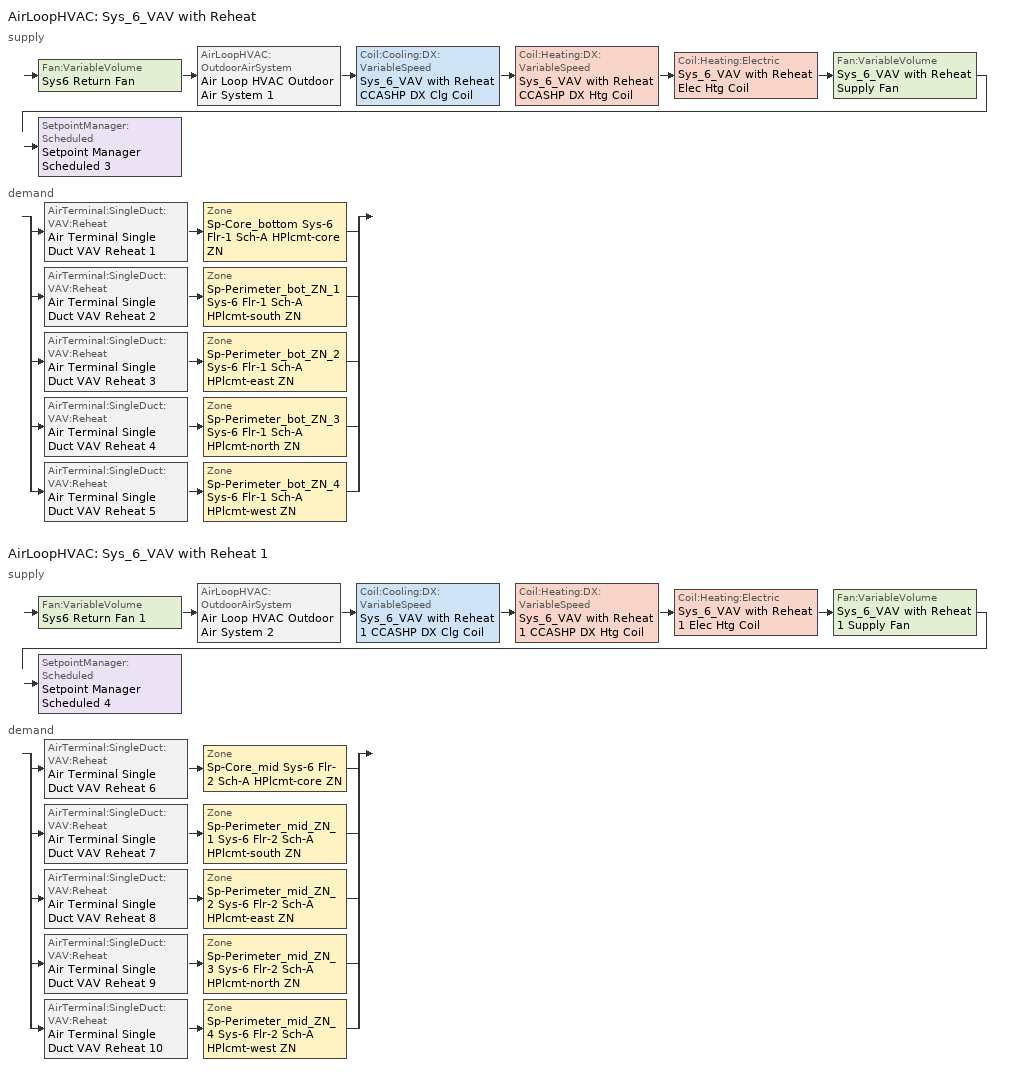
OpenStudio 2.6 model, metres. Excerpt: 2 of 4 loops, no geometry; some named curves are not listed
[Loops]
AirLoopHVAC 'Sys_6_VAV with Reheat'
 supply: Fan:VariableVolume 'Sys6 Return Fan' > AirLoopHVAC:OutdoorAirSystem 'Air Loop HVAC Outdoor Air System 1' > Coil:Cooling:DX:VariableSpeed 'Sys_6_VAV with Reheat CCASHP DX Clg Coil' > Coil:Heating:DX:VariableSpeed 'Sys_6_VAV with Reheat CCASHP DX Htg Coil' > Coil:Heating:Electric 'Sys_6_VAV with Reheat Elec Htg Coil' > Fan:VariableVolume 'Sys_6_VAV with Reheat Supply Fan' > SetpointManager:Scheduled 'Setpoint Manager Scheduled 3'
 demand: split
  | AirTerminal:SingleDuct:VAV:Reheat 'Air Terminal Single Duct VAV Reheat 1' > Zone 'Sp-Core_bottom Sys-6 Flr-1 Sch-A HPlcmt-core ZN'
  | AirTerminal:SingleDuct:VAV:Reheat 'Air Terminal Single Duct VAV Reheat 2' > Zone 'Sp-Perimeter_bot_ZN_1 Sys-6 Flr-1 Sch-A HPlcmt-south ZN'
  | AirTerminal:SingleDuct:VAV:Reheat 'Air Terminal Single Duct VAV Reheat 3' > Zone 'Sp-Perimeter_bot_ZN_2 Sys-6 Flr-1 Sch-A HPlcmt-east ZN'
  | AirTerminal:SingleDuct:VAV:Reheat 'Air Terminal Single Duct VAV Reheat 4' > Zone 'Sp-Perimeter_bot_ZN_3 Sys-6 Flr-1 Sch-A HPlcmt-north ZN'
  | AirTerminal:SingleDuct:VAV:Reheat 'Air Terminal Single Duct VAV Reheat 5' > Zone 'Sp-Perimeter_bot_ZN_4 Sys-6 Flr-1 Sch-A HPlcmt-west ZN'
AirLoopHVAC 'Sys_6_VAV with Reheat 1'
 supply: Fan:VariableVolume 'Sys6 Return Fan 1' > AirLoopHVAC:OutdoorAirSystem 'Air Loop HVAC Outdoor Air System 2' > Coil:Cooling:DX:VariableSpeed 'Sys_6_VAV with Reheat 1 CCASHP DX Clg Coil' > Coil:Heating:DX:VariableSpeed 'Sys_6_VAV with Reheat 1 CCASHP DX Htg Coil' > Coil:Heating:Electric 'Sys_6_VAV with Reheat 1 Elec Htg Coil' > Fan:VariableVolume 'Sys_6_VAV with Reheat 1 Supply Fan' > SetpointManager:Scheduled 'Setpoint Manager Scheduled 4'
 demand: split
  | AirTerminal:SingleDuct:VAV:Reheat 'Air Terminal Single Duct VAV Reheat 6' > Zone 'Sp-Core_mid Sys-6 Flr-2 Sch-A HPlcmt-core ZN'
  | AirTerminal:SingleDuct:VAV:Reheat 'Air Terminal Single Duct VAV Reheat 7' > Zone 'Sp-Perimeter_mid_ZN_1 Sys-6 Flr-2 Sch-A HPlcmt-south ZN'
  | AirTerminal:SingleDuct:VAV:Reheat 'Air Terminal Single Duct VAV Reheat 8' > Zone 'Sp-Perimeter_mid_ZN_2 Sys-6 Flr-2 Sch-A HPlcmt-east ZN'
  | AirTerminal:SingleDuct:VAV:Reheat 'Air Terminal Single Duct VAV Reheat 9' > Zone 'Sp-Perimeter_mid_ZN_3 Sys-6 Flr-2 Sch-A HPlcmt-north ZN'
  | AirTerminal:SingleDuct:VAV:Reheat 'Air Terminal Single Duct VAV Reheat 10' > Zone 'Sp-Perimeter_mid_ZN_4 Sys-6 Flr-2 Sch-A HPlcmt-west ZN'
[Sizing:Zone] Zone Cooling Design Supply Air Temperature Input Method=SupplyAirTemperature; Zone Cooling Design Supply Air Temperature Difference {deltaC}=11.11; Zone Heating Design Supply Air Temperature Input Method=SupplyAirTemperature; Zone Heating Design Supply Air Temperature Difference {deltaC}=11.11; Zone Cooling Design Supply Air Humidity Ratio {kg-H2O/kg-air}=0.0085; Zone Heating Design Supply Air Humidity Ratio {kg-H2O/kg-air}=0.008; Cooling Design Air Flow Method=DesignDay; Heating Design Air Flow Method=DesignDay; Account for Dedicated Outdoor Air System=No; Dedicated Outdoor Air System Control Strategy=NeutralSupplyAir; Dedicated Outdoor Air Low Setpoint Temperature for Design {C}=autosize; Dedicated Outdoor Air High Setpoint Temperature for Design {C}=autosize
Name | Zone Cooling Design Supply Air Temperature {C} | Zone Heating Design Supply Air Temperature {C} | Zone Heating Sizing Factor | Zone Cooling Sizing Factor
Sp-FirstFloor_Plenum Sys-0 Flr-1 Sch-- undefined - HPlcmt-north ZN; Sp-MidFloor_Plenum Sys-0 Flr-2 Sch-- undefined - HPlcmt-north ZN; Sp-TopFloor_Plenum Sys-0 Flr-3 Sch-- undefined - HPlcmt-north ZN | 14 | 40
Sp-Perimeter_bot_ZN_3 Sys-6 Flr-1 Sch-A HPlcmt-north ZN; Sp-Perimeter_bot_ZN_2 Sys-6 Flr-1 Sch-A HPlcmt-east ZN; Sp-Perimeter_bot_ZN_4 Sys-6 Flr-1 Sch-A HPlcmt-west ZN; Sp-Perimeter_bot_ZN_1 Sys-6 Flr-1 Sch-A HPlcmt-south ZN; Sp-Core_bottom Sys-6 Flr-1 Sch-A HPlcmt-core ZN; Sp-Perimeter_mid_ZN_3 Sys-6 Flr-2 Sch-A HPlcmt-north ZN; Sp-Perimeter_mid_ZN_2 Sys-6 Flr-2 Sch-A HPlcmt-east ZN; Sp-Perimeter_mid_ZN_4 Sys-6 Flr-2 Sch-A HPlcmt-west ZN; Sp-Perimeter_mid_ZN_1 Sys-6 Flr-2 Sch-A HPlcmt-south ZN; Sp-Core_mid Sys-6 Flr-2 Sch-A HPlcmt-core ZN | 13 | 43 | 1.3 | 1.1
[Zone equipment]
Sp-Perimeter_bot_ZN_3 Sys-6 Flr-1 Sch-A HPlcmt-north ZN: Air Terminal Single Duct VAV Reheat 4, Sp-Perimeter_bot_ZN_3 Sys-6 Flr-1 Sch-A HPlcmt-north ZN Elec Baseboard
Sp-Perimeter_bot_ZN_2 Sys-6 Flr-1 Sch-A HPlcmt-east ZN: Air Terminal Single Duct VAV Reheat 3, Sp-Perimeter_bot_ZN_2 Sys-6 Flr-1 Sch-A HPlcmt-east ZN Elec Baseboard
Sp-Perimeter_bot_ZN_4 Sys-6 Flr-1 Sch-A HPlcmt-west ZN: Air Terminal Single Duct VAV Reheat 5, Sp-Perimeter_bot_ZN_4 Sys-6 Flr-1 Sch-A HPlcmt-west ZN Elec Baseboard
Sp-Perimeter_bot_ZN_1 Sys-6 Flr-1 Sch-A HPlcmt-south ZN: Air Terminal Single Duct VAV Reheat 2, Sp-Perimeter_bot_ZN_1 Sys-6 Flr-1 Sch-A HPlcmt-south ZN Elec Baseboard
Sp-Core_bottom Sys-6 Flr-1 Sch-A HPlcmt-core ZN: Air Terminal Single Duct VAV Reheat 1, Sp-Core_bottom Sys-6 Flr-1 Sch-A HPlcmt-core ZN Elec Baseboard
Sp-Perimeter_mid_ZN_3 Sys-6 Flr-2 Sch-A HPlcmt-north ZN: Air Terminal Single Duct VAV Reheat 9, Sp-Perimeter_mid_ZN_3 Sys-6 Flr-2 Sch-A HPlcmt-north ZN Elec Baseboard
Sp-Perimeter_mid_ZN_2 Sys-6 Flr-2 Sch-A HPlcmt-east ZN: Air Terminal Single Duct VAV Reheat 8, Sp-Perimeter_mid_ZN_2 Sys-6 Flr-2 Sch-A HPlcmt-east ZN Elec Baseboard
Sp-Perimeter_mid_ZN_4 Sys-6 Flr-2 Sch-A HPlcmt-west ZN: Air Terminal Single Duct VAV Reheat 10, Sp-Perimeter_mid_ZN_4 Sys-6 Flr-2 Sch-A HPlcmt-west ZN Elec Baseboard
Sp-Perimeter_mid_ZN_1 Sys-6 Flr-2 Sch-A HPlcmt-south ZN: Air Terminal Single Duct VAV Reheat 7, Sp-Perimeter_mid_ZN_1 Sys-6 Flr-2 Sch-A HPlcmt-south ZN Elec Baseboard
Sp-Core_mid Sys-6 Flr-2 Sch-A HPlcmt-core ZN: Air Terminal Single Duct VAV Reheat 6, Sp-Core_mid Sys-6 Flr-2 Sch-A HPlcmt-core ZN Elec Baseboard
[AirLoopHVAC] Design Supply Air Flow Rate {m3/s}=AutoSize
Name | Availability Schedule
Sys_6_VAV with Reheat | Sys_6_VAV with Reheat Occ Sch
Sys_6_VAV with Reheat 1 | Sys_6_VAV with Reheat 1 Occ Sch
[Sizing:System] Type of Load to Size On=Sensible; Design Outdoor Air Flow Rate {m3/s}=Autosize; Minimum System Air Flow Ratio=0.3; Preheat Design Temperature {C}=7; Preheat Design Humidity Ratio {kg-H2O/kg-Air}=0.008; Precool Design Temperature {C}=12.8; Precool Design Humidity Ratio {kg-H2O/kg-Air}=0.008; Central Cooling Design Supply Air Temperature {C}=13; Central Heating Design Supply Air Temperature {C}=13.1; Sizing Option=NonCoincident; 100% Outdoor Air in Cooling=No; 100% Outdoor Air in Heating=No; Central Cooling Design Supply Air Humidity Ratio {kg-H2O/kg-Air}=0.0085; Central Heating Design Supply Air Humidity Ratio {kg-H2O/kg-Air}=0.008; Cooling Design Air Flow Method=DesignDay; Cooling Design Air Flow Rate {m3/s}=0; Heating Design Air Flow Method=DesignDay; Heating Design Air Flow Rate {m3/s}=0; System Outdoor Air Method=ZoneSum; Zone Maximum Outdoor Air Fraction=1; Cooling Supply Air Flow Rate Per Floor Area {m3/s-m2}=0.00996765; Cooling Fraction of Autosized Cooling Supply Air Flow Rate=1; Cooling Supply Air Flow Rate Per Unit Cooling Capacity {m3/s-W}=3.94755e-05; Heating Supply Air Flow Rate Per Floor Area {m3/s-m2}=0.00996765; Heating Fraction of Autosized Heating Supply Air Flow Rate=1; Heating Fraction of Autosized Cooling Supply Air Flow Rate=1; Heating Supply Air Flow Rate Per Unit Heating Capacity {m3/s-W}=3.15882e-05; Cooling Design Capacity Method=CoolingDesignCapacity; Cooling Design Capacity {W}=autosize; Cooling Design Capacity Per Floor Area {W/m2}=234.7; Fraction of Autosized Cooling Design Capacity=1; Heating Design Capacity Method=HeatingDesignCapacity; Heating Design Capacity {W}=autosize; Heating Design Capacity Per Floor Area {W/m2}=157; Fraction of Autosized Heating Design Capacity=1; Central Cooling Capacity Control Method=OnOff
Sys_6_VAV with Reheat; Sys_6_VAV with Reheat 1
[Fan:VariableVolume] Availability Schedule=Always On Discrete; Maximum Flow Rate {m3/s}=Autosize; Fan Power Minimum Flow Rate Input Method=Fraction; Fan Power Minimum Flow Fraction=0.68; Fan Power Minimum Air Flow Rate {m3/s}=0; Motor In Airstream Fraction=1; Fan Power Coefficient 1=-2.4176; Fan Power Coefficient 2=9.5874; Fan Power Coefficient 3=-11.559; Fan Power Coefficient 4=5.4009; Fan Power Coefficient 5=0
Name | Fan Efficiency | Pressure Rise {Pa} | Motor Efficiency
Sys6 Return Fan; Sys6 Return Fan 1 | 0.299975 | 250 | 0.4615
Sys_6_VAV with Reheat 1 Supply Fan; Sys_6_VAV with Reheat Supply Fan | 0.549965 | 1000 | 0.8461
[Controller:OutdoorAir] Minimum Outdoor Air Flow Rate {m3/s}=autosize; Maximum Outdoor Air Flow Rate {m3/s}=Autosize; Economizer Control Type=DifferentialEnthalpy; Economizer Control Action Type=ModulateFlow; Lockout Type=NoLockout; Minimum Limit Type=FixedMinimum; High Humidity Control=No; Heat Recovery Bypass Control Type=BypassWhenOAFlowGreaterThanMinimum
Name | Minimum Outdoor Air Schedule | Controller Mechanical Ventilation
Controller Outdoor Air 1 | Sys_6_VAV with Reheat Occ Sch | Controller Mechanical Ventilation 1
Controller Outdoor Air 2 | Sys_6_VAV with Reheat 1 Occ Sch | Controller Mechanical Ventilation 2
[Controller:MechanicalVentilation] Availability Schedule=Always On Discrete; System Outdoor Air Method=ZoneSum
Controller Mechanical Ventilation 1; Controller Mechanical Ventilation 2
[AirLoopHVAC:OutdoorAirSystem]
Name | Controller
Air Loop HVAC Outdoor Air System 1 | Controller Outdoor Air 1
Air Loop HVAC Outdoor Air System 2 | Controller Outdoor Air 2
[SetpointManager:Scheduled] Control Variable=Temperature
Name | Schedule
Setpoint Manager Scheduled 3 | Supply Air Temp
Setpoint Manager Scheduled 4 | Supply Air Temp 1
[Coil:Heating:Electric] Availability Schedule=Always On Discrete
Coil Heating Electric 2; Coil Heating Electric 3; Coil Heating Electric 4; Coil Heating Electric 5; Coil Heating Electric 6; Coil Heating Electric 8; Coil Heating Electric 9; Coil Heating Electric 10; Coil Heating Electric 11; Coil Heating Electric 12; Sys_6_VAV with Reheat 1 Elec Htg Coil; Sys_6_VAV with Reheat Elec Htg Coil
[AirTerminal:SingleDuct:VAV:Reheat] Availability Schedule=Always On Discrete; Maximum Air Flow Rate {m3/s}=AutoSize; Zone Minimum Air Flow Input Method=Constant; Constant Minimum Air Flow Fraction=0.3; Maximum Hot Water or Steam Flow Rate {m3/s}=AutoSize; Minimum Hot Water or Steam Flow Rate {m3/s}=0; Convergence Tolerance=0.001; Damper Heating Action=Normal; Maximum Flow per Zone Floor Area During Reheat {m3/s-m2}=AutoSize; Maximum Flow Fraction During Reheat=0.5; Maximum Reheat Air Temperature {C}=43; Control For Outdoor Air=No
Name | Fixed Minimum Air Flow Rate {m3/s} | Reheat Coil
Air Terminal Single Duct VAV Reheat 1 | 1.96707 | Coil Heating Electric 2
Air Terminal Single Duct VAV Reheat 2 | 0.414676 | Coil Heating Electric 3
Air Terminal Single Duct VAV Reheat 3 | 0.262524 | Coil Heating Electric 4
Air Terminal Single Duct VAV Reheat 4 | 0.414676 | Coil Heating Electric 5
Air Terminal Single Duct VAV Reheat 5 | 0.262507 | Coil Heating Electric 6
Air Terminal Single Duct VAV Reheat 6 | 1.96707 | Coil Heating Electric 8
Air Terminal Single Duct VAV Reheat 7 | 0.414676 | Coil Heating Electric 9
Air Terminal Single Duct VAV Reheat 8 | 0.262524 | Coil Heating Electric 10
Air Terminal Single Duct VAV Reheat 9 | 0.414676 | Coil Heating Electric 11
Air Terminal Single Duct VAV Reheat 10 | 0.262507 | Coil Heating Electric 12
[ZoneHVAC:Baseboard:Convective:Electric] Availability Schedule=Always On Discrete; Efficiency=1
Name | Nominal Capacity {W}
Zone HVAC Baseboard Convective Electric 1; Zone HVAC Baseboard Convective Electric 2; Zone HVAC Baseboard Convective Electric 3; Zone HVAC Baseboard Convective Electric 4; Zone HVAC Baseboard Convective Electric 5; Zone HVAC Baseboard Convective Electric 6; Zone HVAC Baseboard Convective Electric 7; Zone HVAC Baseboard Convective Electric 8; Zone HVAC Baseboard Convective Electric 9; Zone HVAC Baseboard Convective Electric 10; Zone HVAC Baseboard Convective Electric 11; Zone HVAC Baseboard Convective Electric 12; Zone HVAC Baseboard Convective Electric 13; Zone HVAC Baseboard Convective Electric 14; Zone HVAC Baseboard Convective Electric 15 | autosize
Sp-Core_mid Sys-6 Flr-2 Sch-A HPlcmt-core ZN Elec Baseboard | 10031
Sp-Perimeter_mid_ZN_1 Sys-6 Flr-2 Sch-A HPlcmt-south ZN Elec Baseboard | 9649.32
Sp-Perimeter_mid_ZN_2 Sys-6 Flr-2 Sch-A HPlcmt-east ZN Elec Baseboard | 6361.3
Sp-Perimeter_mid_ZN_3 Sys-6 Flr-2 Sch-A HPlcmt-north ZN Elec Baseboard | 9518.31
Sp-Perimeter_mid_ZN_4 Sys-6 Flr-2 Sch-A HPlcmt-west ZN Elec Baseboard | 6449.33
Sp-Core_bottom Sys-6 Flr-1 Sch-A HPlcmt-core ZN Elec Baseboard | 4737.33
Sp-Perimeter_bot_ZN_1 Sys-6 Flr-1 Sch-A HPlcmt-south ZN Elec Baseboard | 8959.29
Sp-Perimeter_bot_ZN_2 Sys-6 Flr-1 Sch-A HPlcmt-east ZN Elec Baseboard | 5937.69
Sp-Perimeter_bot_ZN_3 Sys-6 Flr-1 Sch-A HPlcmt-north ZN Elec Baseboard | 8837.98
Sp-Perimeter_bot_ZN_4 Sys-6 Flr-1 Sch-A HPlcmt-west ZN Elec Baseboard | 6019.04
[HeatExchanger:AirToAir:SensibleAndLatent] Availability Schedule=Always On Discrete; Nominal Supply Air Flow Rate {m3/s}=autosize; Sensible Effectiveness at 100% Heating Air Flow=0.5; Latent Effectiveness at 100% Heating Air Flow=0.5; Sensible Effectiveness at 75% Heating Air Flow=0.5; Latent Effectiveness at 75% Heating Air Flow=0.5; Sensible Effectiveness at 100% Cooling Air Flow=0.5; Latent Effectiveness at 100% Cooling Air Flow=0.5; Sensible Effectiveness at 75% Cooling Air Flow=0.5; Latent Effectiveness at 75% Cooling Air Flow=0.5; Nominal Electric Power {W}=552.415; Supply Air Outlet Temperature Control=Yes; Heat Exchanger Type=Rotary; Frost Control Type=ExhaustOnly; Threshold Temperature {C}=-23.3; Initial Defrost Time Fraction=0.167; Rate of Defrost Time Fraction Increase {1/K}=1.44; Economizer Lockout=Yes
Sys_6_VAV with Reheat ERV; Sys_6_VAV with Reheat 1 ERV; Sys_6_VAV with Reheat 2 ERV
[AvailabilityManager:NightCycle] Control Type=CycleOnAny; Thermostat Tolerance {deltaC}=1; Cycling Run Time {s}=3600
Availability Manager Night Cycle 1; Availability Manager Night Cycle 2; Availability Manager Night Cycle 3
[Coil:Cooling:DX:VariableSpeed] Nominal Speed Level=1; Rated Air Flow Rate At Selected Nominal Speed Level {m3/s}=autosize; Nominal Time for Condensate to Begin Leaving the Coil {s}=0; Initial Moisture Evaporation Rate Divided by Steady-State AC Latent Capacity=0; Condenser Type=AirCooled; Evaporative Condenser Pump Rated Power Consumption {W}=0; Crankcase Heater Capacity {W}=1e-06; Maximum Outdoor Dry-Bulb Temperature for Crankcase Heater Operation {C}=10; Basin Heater Capacity {W/K}=1e-06; Basin Heater Setpoint Temperature {C}=2
Name | Gross Rated Total Cooling Capacity At Selected Nominal Speed Level {W} | Energy Part Load Fraction Curve
Sys_6_VAV with Reheat 1 CCASHP DX Clg Coil | 99737.8 | Mitsubishi Hyper Heating VRF CPLFFPLR curve 1
Sys_6_VAV with Reheat CCASHP DX Clg Coil | 97009.1 | Mitsubishi Hyper Heating VRF CPLFFPLR curve 2
[Coil:Cooling:DX:VariableSpeed:SpeedData] Reference Unit Gross Rated Total Cooling Capacity {W}=8914.19; Reference Unit Gross Rated Sensible Heat Ratio=0.79; Reference Unit Gross Rated Cooling COP=3.13; Reference Unit Rated Air Flow Rate {m3/s}=0.944
Name | Total Cooling Capacity Function of Temperature Curve | Total Cooling Capacity Function of Air Flow Fraction Curve | Energy Input Ratio Function of Temperature Curve | Energy Input Ratio Function of Air Flow Fraction Curve
Coil Cooling DX Variable Speed Speed Data 1 | Mitsubishi Hyper Heating VRF CCAPFT curve | Mitsubishi Hyper Heating VRF CCAPFFF curve | Mitsubishi Hyper Heating VRF CEIRFT curve | Mitsubishi Hyper Heating VRF CEIRFFF curve
Coil Cooling DX Variable Speed Speed Data 2 | Mitsubishi Hyper Heating VRF CCAPFT curve 1 | Mitsubishi Hyper Heating VRF CCAPFFF curve 1 | Mitsubishi Hyper Heating VRF CEIRFT curve 1 | Mitsubishi Hyper Heating VRF CEIRFFF curve 1
Coil Cooling DX Variable Speed Speed Data 3 | Mitsubishi Hyper Heating VRF CCAPFT curve 2 | Mitsubishi Hyper Heating VRF CCAPFFF curve 2 | Mitsubishi Hyper Heating VRF CEIRFT curve 2 | Mitsubishi Hyper Heating VRF CEIRFFF curve 2
[Coil:Heating:DX:VariableSpeed] Nominal Speed Level=1; Rated Air Flow Rate At Selected Nominal Speed Level {m3/s}=autosize; Minimum Outdoor Dry-Bulb Temperature for Compressor Operation {C}=-20; Maximum Outdoor Dry-Bulb Temperature for Defrost Operation {C}=5; Crankcase Heater Capacity {W}=1e-06; Maximum Outdoor Dry-Bulb Temperature for Crankcase Heater Operation {C}=10; Defrost Strategy=resistive; Defrost Control=timed; Defrost Time Period Fraction=0; Resistive Defrost Heater Capacity {W}=1e-06
Name | Rated Heating Capacity At Selected Nominal Speed Level {W} | Energy Part Load Fraction Curve
Sys_6_VAV with Reheat 1 CCASHP DX Htg Coil | 99737.8 | Mitsubishi Hyper Heating VRF HPLFFPLR curve 1
Sys_6_VAV with Reheat CCASHP DX Htg Coil | 97009.1 | Mitsubishi Hyper Heating VRF HPLFFPLR curve 2
[Coil:Heating:DX:VariableSpeed:SpeedData] Reference Unit Gross Rated Heating Capacity {W}=9124.85; Reference Unit Gross Rated Heating COP=3.37; Reference Unit Rated Air Flow Rate {m3/s}=0.653
Name | Heating Capacity Function of Temperature Curve | Total  Heating Capacity Function of Air Flow Fraction Curve | Energy Input Ratio Function of Temperature Curve | Energy Input Ratio Function of Air Flow Fraction Curve
Coil Heating DX Variable Speed Speed Data 1 | Mitsubishi Hyper Heating VRF HCAPFT curve | Mitsubishi Hyper Heating VRF HCAPFFF curve | Mitsubishi Hyper Heating VRF HEIRFT curve | Mitsubishi Hyper Heating VRF HEIRFFF curve
Coil Heating DX Variable Speed Speed Data 2 | Mitsubishi Hyper Heating VRF HCAPFT curve 1 | Mitsubishi Hyper Heating VRF HCAPFFF curve 1 | Mitsubishi Hyper Heating VRF HEIRFT curve 1 | Mitsubishi Hyper Heating VRF HEIRFFF curve 1
Coil Heating DX Variable Speed Speed Data 3 | Mitsubishi Hyper Heating VRF HCAPFT curve 2 | Mitsubishi Hyper Heating VRF HCAPFFF curve 2 | Mitsubishi Hyper Heating VRF HEIRFT curve 2 | Mitsubishi Hyper Heating VRF HEIRFFF curve 2
[SetpointManager:OutdoorAirPretreat] Minimum Setpoint Temperature {C}=-99; Maximum Setpoint Temperature {C}=99; Minimum Setpoint Humidity Ratio {kgWater/kgDryAir}=1e-05; Maximum Setpoint Humidity Ratio {kgWater/kgDryAir}=1
Setpoint Manager Outdoor Air Pretreat 4; Setpoint Manager Outdoor Air Pretreat 3; Setpoint Manager Outdoor Air Pretreat 2
[Schedule:Ruleset]
Name | Default Day Schedule | Summer Design Day Schedule | Winter Design Day Schedule
Supply Air Temp | Supply Air Temp Default
Supply Air Temp 1 | Supply Air Temp Default 1
Sys_6_VAV with Reheat Occ Sch | Sys_6_VAV with Reheat Occ Sch Default | Sys_6_VAV with Reheat Occ Sch Summer Design Day | Sys_6_VAV with Reheat Occ Sch Winter Design Day
Sys_6_VAV with Reheat 1 Occ Sch | Sys_6_VAV with Reheat 1 Occ Sch Default | Sys_6_VAV with Reheat 1 Occ Sch Summer Design Day | Sys_6_VAV with Reheat 1 Occ Sch Winter Design Day
[Schedule:Day]
Supply Air Temp Default; Supply Air Temp Default 1: 24, 0, 13
Sys_6_VAV with Reheat Occ Sch Default; Sys_6_VAV with Reheat Occ Sch Winter Design Day; Sys_6_VAV with Reheat Occ Sch Summer Design Day; Sys_6_VAV with Reheat 1 Occ Sch Default; Sys_6_VAV with Reheat 1 Occ Sch Winter Design Day; Sys_6_VAV with Reheat 1 Occ Sch Summer Design Day: 24, 0, 1
Sys_6_VAV with Reheat Occ Sch Monday; Sys_6_VAV with Reheat Occ Sch Tuesday; Sys_6_VAV with Reheat Occ Sch Wednesday; Sys_6_VAV with Reheat Occ Sch Thursday; Sys_6_VAV with Reheat Occ Sch Friday; Sys_6_VAV with Reheat 1 Occ Sch Monday; Sys_6_VAV with Reheat 1 Occ Sch Tuesday; Sys_6_VAV with Reheat 1 Occ Sch Wednesday; Sys_6_VAV with Reheat 1 Occ Sch Thursday; Sys_6_VAV with Reheat 1 Occ Sch Friday: 8, 0, 0, 19, 0, 1, 24, 0, 0
Sys_6_VAV with Reheat Occ Sch Saturday; Sys_6_VAV with Reheat Occ Sch Sunday; Sys_6_VAV with Reheat 1 Occ Sch Saturday; Sys_6_VAV with Reheat 1 Occ Sch Sunday: 24, 0, 0
[Schedule:Rule] Date Specification Type=DateRange; Start Month=1; Start Day=1; End Month=12
Name | Schedule Ruleset | Rule Order | Day Schedule | Apply Monday | End Day | Apply Tuesday | Apply Wednesday | Apply Thursday | Apply Friday | Apply Saturday | Apply Sunday
Sys_6_VAV with Reheat Occ Sch Monday Rule | Sys_6_VAV with Reheat Occ Sch | 6 | Sys_6_VAV with Reheat Occ Sch Monday | Yes | 25
Sys_6_VAV with Reheat Occ Sch Tuesday Rule | Sys_6_VAV with Reheat Occ Sch | 5 | Sys_6_VAV with Reheat Occ Sch Tuesday |  | 26 | Yes
Sys_6_VAV with Reheat Occ Sch Wednesday Rule | Sys_6_VAV with Reheat Occ Sch | 4 | Sys_6_VAV with Reheat Occ Sch Wednesday |  | 27 |  | Yes
Sys_6_VAV with Reheat Occ Sch Thursday Rule | Sys_6_VAV with Reheat Occ Sch | 3 | Sys_6_VAV with Reheat Occ Sch Thursday |  | 28 |  |  | Yes
Sys_6_VAV with Reheat Occ Sch Friday Rule | Sys_6_VAV with Reheat Occ Sch | 2 | Sys_6_VAV with Reheat Occ Sch Friday |  | 29 |  |  |  | Yes
Sys_6_VAV with Reheat Occ Sch Saturday Rule | Sys_6_VAV with Reheat Occ Sch | 1 | Sys_6_VAV with Reheat Occ Sch Saturday |  | 30 |  |  |  |  | Yes
Sys_6_VAV with Reheat Occ Sch Sunday Rule | Sys_6_VAV with Reheat Occ Sch | 0 | Sys_6_VAV with Reheat Occ Sch Sunday |  | 31 |  |  |  |  |  | Yes
Sys_6_VAV with Reheat 1 Occ Sch Monday Rule | Sys_6_VAV with Reheat 1 Occ Sch | 6 | Sys_6_VAV with Reheat 1 Occ Sch Monday | Yes | 25
Sys_6_VAV with Reheat 1 Occ Sch Tuesday Rule | Sys_6_VAV with Reheat 1 Occ Sch | 5 | Sys_6_VAV with Reheat 1 Occ Sch Tuesday |  | 26 | Yes
Sys_6_VAV with Reheat 1 Occ Sch Wednesday Rule | Sys_6_VAV with Reheat 1 Occ Sch | 4 | Sys_6_VAV with Reheat 1 Occ Sch Wednesday |  | 27 |  | Yes
Sys_6_VAV with Reheat 1 Occ Sch Thursday Rule | Sys_6_VAV with Reheat 1 Occ Sch | 3 | Sys_6_VAV with Reheat 1 Occ Sch Thursday |  | 28 |  |  | Yes
Sys_6_VAV with Reheat 1 Occ Sch Friday Rule | Sys_6_VAV with Reheat 1 Occ Sch | 2 | Sys_6_VAV with Reheat 1 Occ Sch Friday |  | 29 |  |  |  | Yes
Sys_6_VAV with Reheat 1 Occ Sch Saturday Rule | Sys_6_VAV with Reheat 1 Occ Sch | 1 | Sys_6_VAV with Reheat 1 Occ Sch Saturday |  | 30 |  |  |  |  | Yes
Sys_6_VAV with Reheat 1 Occ Sch Sunday Rule | Sys_6_VAV with Reheat 1 Occ Sch | 0 | Sys_6_VAV with Reheat 1 Occ Sch Sunday |  | 31 |  |  |  |  |  | Yes
[Schedule:Constant]
Always On Discrete: Value=1
[Table:MultiVariableLookup]
Mitsubishi Hyper Heating VRF CPLFFPLR curve 1; Mitsubishi Hyper Heating VRF CPLFFPLR curve 2: LinearInterpolationOfTable, 2, cubic, SingleLineIndependentVariableWithMatrix, 1, 0, 1, Dimensionless, Dimensionless, 1, 0.1, 0.865, 0.2, 0.88, 0.3, 0.895, 0.4, 0.91, 0.5, 1.154, 0.6, 1.144, 0.7, 1.119, 0.8, 1.087, 0.9, 1.052, 1, 1.015
Mitsubishi Hyper Heating VRF HPLFFPLR curve 1; Mitsubishi Hyper Heating VRF HPLFFPLR curve 2: LinearInterpolationOfTable, 2, cubic, SingleLineIndependentVariableWithMatrix, 1, 0, 1, Dimensionless, Dimensionless, 1, 0.1, 0.865, 0.2, 0.88, 0.3, 0.895, 0.4, 0.91, 0.5, 0.856226, 0.6, 0.918821, 0.7, 0.958967, 0.8, 0.983081, 0.9, 0.996186, 1, 1.00203
